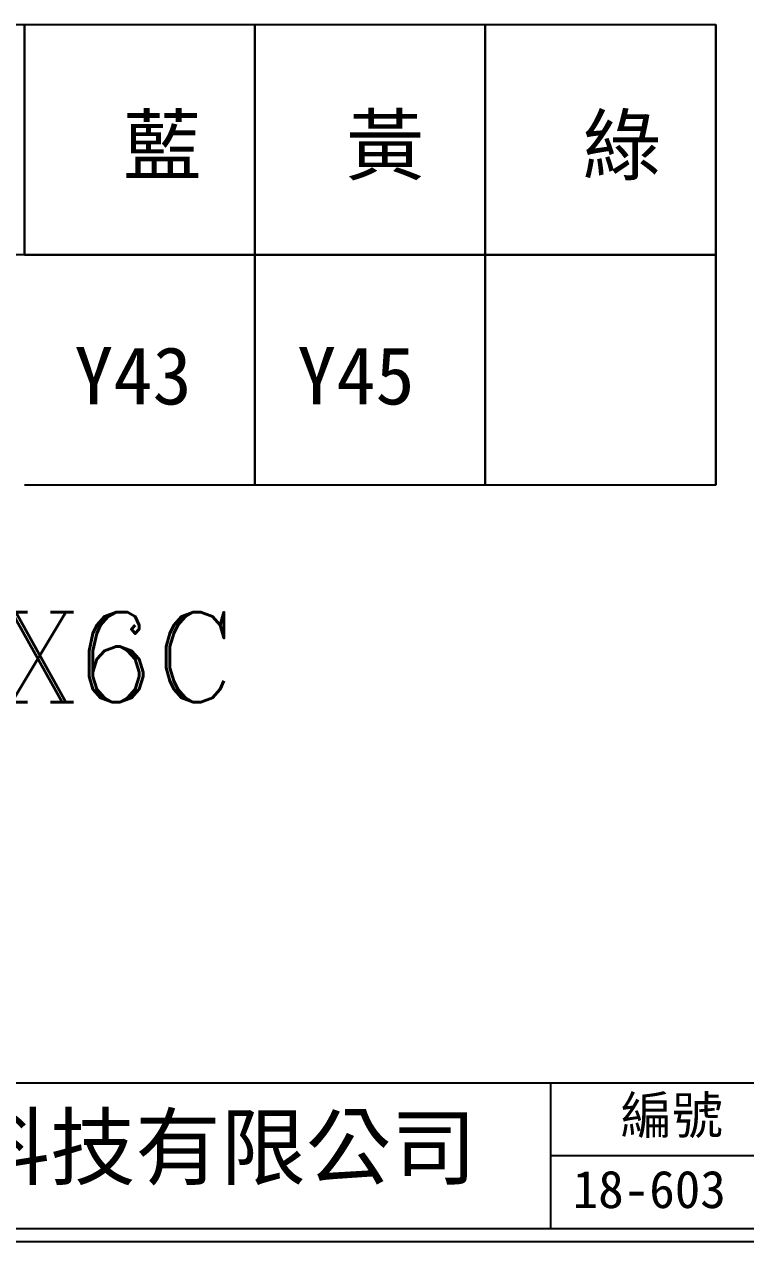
# Model space of a CAD drawing. Extents: x 275 to 562, y 265 to 469.
# Drawn here: x 360.1 to 429.4, y 264.9 to 381.8 of the extents above; entities that cross this region are included whole.
import ezdxf

# ---------------------------------------------------------------- set-up
doc = ezdxf.new("R2010")
doc.units = 0
doc.layers.add('圖框層', color=7, linetype='CONTINUOUS')
doc.layers.add('標尺寸層', color=3, linetype='CONTINUOUS')
doc.styles.add('CNS', font='romanc.shx', dxfattribs={"bigfont": 'chineset.shx'})
doc.styles.add('STSL', font='kaiu.ttf')

msp = doc.modelspace()

# ---------------------------------------------------------------- linework, layer by layer
at = {"layer": '圖框層', "color": 7}
for p, q in [((276.15, 280.2), (560.65, 280.2)), ((410.65, 266.2), (410.65, 280.2)), ((410.65, 273.2), (560.65, 273.2)), ((276.15, 266.2), (560.65, 266.2)), ((274.9, 264.95), (561.9, 264.95))]:
    msp.add_line(p, q, dxfattribs=at)
at = {"layer": '標尺寸層', "color": 7}
for p, q in [((338.02, 381.78), (360.14, 381.78)), ((360.14, 381.78), (360.14, 359.66)), ((360.14, 359.66), (360.14, 381.78)), ((360.14, 381.78), (382.26, 381.78)), ((382.26, 381.78), (382.26, 359.66)), ((382.26, 381.78), (404.37, 381.78)), ((382.26, 359.66), (382.26, 381.78)), ((404.37, 381.78), (404.37, 359.66)), ((404.37, 359.66), (404.37, 381.78)), ((404.37, 381.78), (426.49, 381.78)), ((426.49, 381.78), (426.49, 359.66)), ((426.49, 359.66), (426.49, 381.78)), ((360.14, 359.66), (338.02, 359.66)), ((382.26, 359.66), (360.14, 359.66)), ((360.14, 359.66), (382.26, 359.66)), ((404.37, 359.66), (382.26, 359.66)), ((382.26, 359.66), (382.26, 337.55)), ((382.26, 359.66), (404.37, 359.66)), ((382.26, 337.55), (382.26, 359.66)), ((426.49, 359.66), (404.37, 359.66)), ((404.37, 359.66), (404.37, 337.55)), ((404.37, 337.55), (404.37, 359.66)), ((404.37, 359.66), (426.49, 359.66)), ((426.49, 359.66), (426.49, 337.55)), ((426.49, 337.55), (426.49, 359.66)), ((382.26, 337.55), (360.14, 337.55)), ((404.37, 337.55), (382.26, 337.55)), ((426.49, 337.55), (404.37, 337.55))]:
    msp.add_line(p, q, dxfattribs=at)

# ---------------------------------------------------------------- texts
at = {"layer": '圖框層', "color": 7, "style": 'STSL'}
for s, height, p in [('藍', 5.53, (369.6, 367.42)), ('黃', 5.53, (390.98, 367.42)), ('綠', 5.53, (413.73, 367.42)), ('Y43', 5.53, (364.92, 345.3)), ('Y45', 5.53, (386.31, 345.3)), ('編號', 3.6, (417.36, 275.28)), ('泓陞自動化科技有限公司', 6, (313.5, 271.02)), ('18-603', 3.6, (412.76, 268.17))]:
    msp.add_text(s, height=height, dxfattribs=at).set_placement(p)
at = {"layer": '標尺寸層', "color": 7, "insert": (340.09, 325.36), "char_height": 8.629, "attachment_point": 1, "style": 'CNS'}
msp.add_mtext_dynamic_manual_height_columns('0.3X6C', width=69.1865, gutter_width=32.5, heights=[0], dxfattribs=at)

doc.saveas('drawing.dxf')
